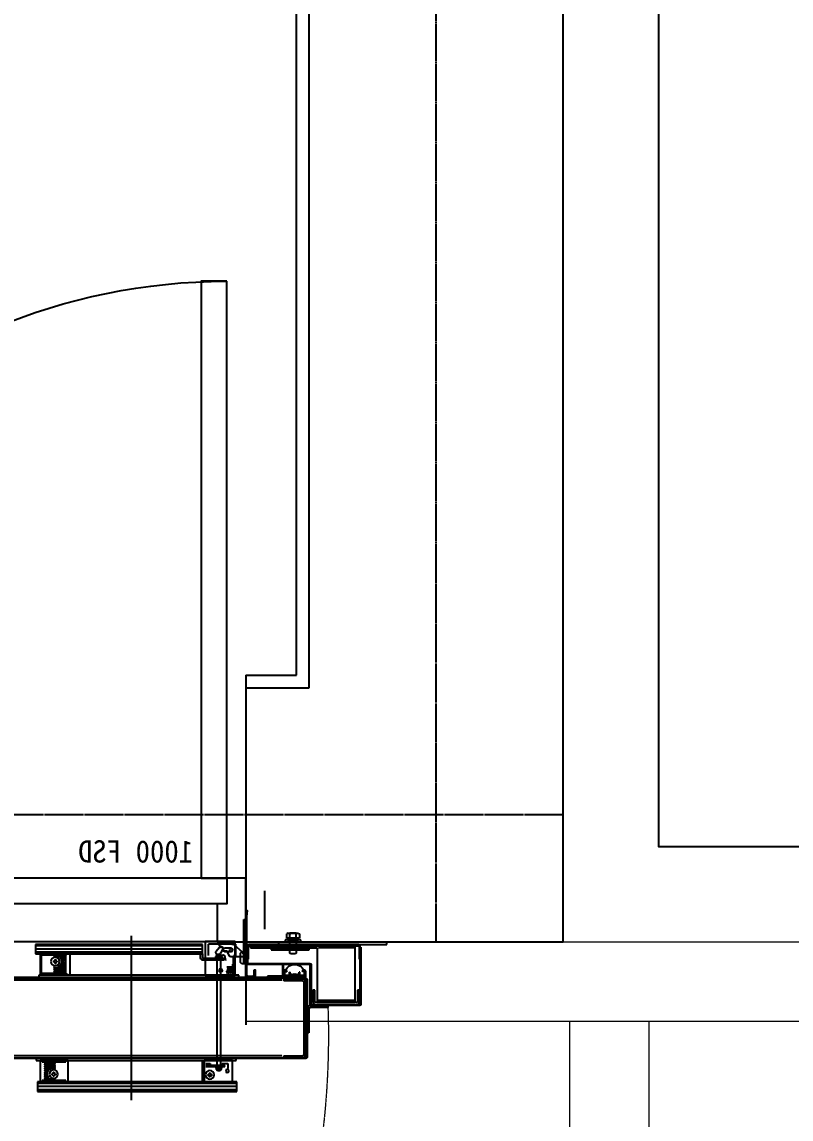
# Model space of a CAD drawing. Extents: x 152195838 to 160350639, y 364657247 to 370318102.
# Drawn here: x 157664535 to 157665746, y 365055813 to 365057540 of the extents above; entities that cross this region are included whole.
import ezdxf
from ezdxf.enums import TextEntityAlignment as Align

# ---------------------------------------------------------------- set-up
doc = ezdxf.new("R2010")
doc.units = 0
doc.header["$MEASUREMENT"] = 0
doc.linetypes.add('CEN', pattern=[63, 60, -1, 1, -1])
doc.linetypes.add('HID', pattern=[2.3, 1.5, -0.8])
doc.layers.get('0').update_dxf_attribs({"linetype": 'CONTINUOUS'})
doc.layers.add('!WORK', color=150, linetype='CONTINUOUS', plot=False)
for name, color, linetype in [('4A.TEC CEN 보조1', 14, 'CEN'), ('4A.TEC 마감선 2', 5, 'CONTINUOUS'), ('4A.TEC 벽체 1', 2, 'CONTINUOUS'), ('4A.TEC 벽체 3', 4, 'CONTINUOUS'), ('4A.TEC 벽체 4', 7, 'CONTINUOUS'), ('A-DOOR', 4, 'CONTINUOUS'), ('A-DOOR-C', 1, 'CONTINUOUS'), ('A-DOOR-FIN', 8, 'CONTINUOUS'), ('A-DOOR1', 4, 'CONTINUOUS'), ('A-DOOR2_CpON', 8, 'CONTINUOUS'), ('A-ETC', 5, 'CONTINUOUS'), ('door system-c', 9, 'CONTINUOUS')]:
    doc.layers.add(name, color=color, linetype=linetype)
doc.styles.add('돋움', font='')
doc.styles.get('돋움').set_extended_font_data('DotumChe')

# ---------------------------------------------------------------- blocks, each defined once
blk = doc.blocks.new('A$C4D7A5D56')
at = {"layer": '!WORK', "linetype": 'Continuous'}
for p, q in [((809.2, 1030), (1170.8, 1030)), ((809.2, 30), (1170.8, 30))]:
    blk.add_line(p, q, dxfattribs=at)
at = {"layer": 'A-DOOR'}
for points in [[(940, 1000), (980, 1000), (980, 985), (1040, 985), (1040, 1000), (1040, 1000), (1040, 1030), (940, 1030)], [(1040, 30), (940, 30), (940, 60), (980, 60), (980, 75), (1040, 75), (1040, 60), (1040, 60)]]:
    blk.add_lwpolyline(points, close=True, dxfattribs=at)
at = {"layer": 'A-DOOR-C'}
blk.add_arc((940, 60), 940, 90, 180, dxfattribs=at)
at = {"layer": 'A-DOOR-FIN'}
for p, q in [((940, 60), (940, 1000)), ((980, 75), (980, 985)), ((1040, 60), (1040, 1000)), ((1040, 75), (1040, 985))]:
    blk.add_line(p, q, dxfattribs=at)
at = {"layer": 'A-DOOR1'}
blk.add_lwpolyline([(0, 60), (0, 100), (940, 100), (940, 60)], close=True, dxfattribs=at)
at = {"layer": 'A-DOOR2_CpON', "linetype": 'Continuous'}
blk.add_line((940, 60), (940, 1000), dxfattribs=at)
at = {"layer": 'A-ETC'}
for p, q in [((1020, 1060), (960, 1060)), ((960, 1060), (960, 1030)), ((1020, 0), (960, 0))]:
    blk.add_line(p, q, dxfattribs=at)
at = {"layer": '!WORK', "style": '돋움'}
blk.add_text('1000 FSD', height=35, rotation=90, dxfattribs=at).set_placement((897.7, 112.9), align=Align.MIDDLE_LEFT)
blk = doc.blocks.new('XR-P-지상2층(평택)-010')
at = {"layer": 'door system-c'}
for points in [[(-123.853, 378.297), (-123.896, 378.787), (-123.971, 378.781), (-123.928, 378.291)], [(-123.928, 378.284), (-123.928, 373.687)], [(-123.853, 373.687), (-123.853, 378.284)], [(-124.528, 374.112), (-124.603, 374.112), (-124.603, 373.687)], [(-124.528, 373.687), (-124.528, 374.112)], [(-124.003, 373.612), (-124.453, 373.612)], [(-124.453, 373.537), (-124.003, 373.537)]]:
    blk.add_lwpolyline(points, dxfattribs=at)
for centre, major_axis, start_param, end_param in [((-124.003, 378.284), (0.15, 0), 0, 0.087266), ((-124.003, 378.284), (0.075, 0), 0, 0.087266), ((-124.453, 373.687), (0.15, 0), 3.141593, 4.712389), ((-124.453, 373.687), (0.075, 0), 3.141593, 4.712389), ((-124.003, 373.687), (0.075, 0), 4.712389, 6.283185), ((-124.003, 373.687), (0.15, 0), 4.712389, 6.283185)]:
    blk.add_ellipse(centre, major_axis=major_axis, ratio=1, start_param=start_param, end_param=end_param, dxfattribs=at)
blk = doc.blocks.new('XR-P-지상2층(평택)-C365A35F2')
at = {"layer": 'A-DOOR', "color": 8, "linetype": 'HID', "lineweight": 0, "ltscale": 0.5}
blk.add_arc((0, 0), 1277.5, 178.0487, 267.9141, dxfattribs=at)
blk = doc.blocks.new('XR-P-지상2층(평택)-C1A8A53BF')
at = {"layer": 'A-DOOR', "ltscale": 100}
for p, q in [((-998.5, 35.3), (-1001.5, 35.3)), ((-1001.5, 35.3), (-1001.5, -34.7)), ((-998.5, -34.7), (-998.5, 35.3)), ((-1053, 0), (-1223.8, 0)), ((-1223.8, -4.5), (-1223.8, 0)), ((-1088.5, 3.2), (-1063.5, 3.2)), ((-1088.5, 0), (-1088.5, 3.2)), ((-1063.5, 0), (-1088.5, 0)), ((-1083.5, 13.7), (-1086, 12.7)), ((-1086, 12.7), (-1086, 6.2)), ((-1083.5, 5.7), (-1086, 6.2)), ((-1085, 3.7), (-1085, 5.2)), ((-1084.5, 5.7), (-1067.5, 5.7)), ((-1067.5, 3.2), (-1084.5, 3.2)), ((-1068.5, 13.7), (-1083.5, 13.7)), ((-1083.5, 5.7), (-1068.5, 5.7)), ((-1081, 13.7), (-1071, 13.7)), ((-1081, 6.2), (-1081, 12.7)), ((-1071, 0), (-1081, 0)), ((-1081, 0), (-1081, -17.7)), ((-1076.9, 5.7), (-1076.2, 3.2)), ((-1075.8, 5.7), (-1075.1, 3.2)), ((-1071, 6.2), (-1071, 12.7)), ((-1071, -17.7), (-1071, 0)), ((-1068.5, 13.7), (-1066, 12.7)), ((-1068.5, 5.7), (-1066, 6.2)), ((-1067, 5.2), (-1067, 3.7)), ((-1066, 6.2), (-1066, 12.7)), ((-1063.5, 3.2), (-1063.5, 0)), ((-1053, 0), (-1053, -4.5)), ((-985, 0.5), (-937.5, 0.5)), ((-985, -52.5), (-985, 0.5)), ((-937.5, 0.5), (-937.5, -52.5)), ((-1053, -4.5), (-1223.8, -4.5)), ((-1181.5, -8.5), (-1183, -8.5)), ((-1183, -8.5), (-1183, -98.5)), ((-1181.5, -27.5), (-1181.5, -6.5)), ((-1181.5, -98.5), (-1181.5, -8.5)), ((-1179.9, -6.5), (-1179.9, -27.5)), ((-1179.5, -4.5), (-1006.5, -4.5)), ((-1006.5, -6.1), (-1179.5, -6.1)), ((-1174, -95.8), (-1174, -6.1)), ((-1174, -6.1), (-1009, -6.1)), ((-1172, -9.3), (-1116, -9.3)), ((-1009, -9.3), (-1114, -9.3)), ((-1114, -9.3), (-1114, -95.8)), ((-1101.5, -9.3), (-1041.5, -9.3)), ((-1101.5, -12.5), (-1101.5, -9.3)), ((-1041.5, -12.5), (-1101.5, -12.5)), ((-1041.5, -9.3), (-1041.5, -12.5)), ((-1003, -4.5), (-1028, -4.5)), ((-1009, -6.1), (-1009, -9.3)), ((-1006.1, -27.5), (-1006.1, -6.5)), ((-1004.5, -6.5), (-1004.5, -27.5)), ((-1003, -8.5), (-1004.5, -8.5)), ((-1004.5, -8.5), (-1004.5, -33.5)), ((-1003, -33.5), (-1003, -8.5)), ((-999.7, -21.6), (-994.1, -14.8)), ((-995.5, -15.7), (-998.5, -15.7)), ((-998.5, -15.7), (-998.5, -34.7)), ((-993.5, -17.7), (-995.5, -15.7)), ((-985.4, -6.1), (-994.1, -14.8)), ((-985.3, -3.8), (-985.3, -22.3)), ((-985.3, -3.8), (-943, -3.8)), ((-979.7, -3.8), (-961.9, -3.8)), ((-978.3, -10.2), (-968.3, -10.2)), ((-968.3, -15.3), (-978.3, -15.3)), ((-976.1, -22.4), (-972.4, -14.8)), ((-972.4, -14.8), (-967.3, -14.8)), ((-967.3, -14.8), (-965.4, -9.3)), ((-967.3, -14.8), (-967.3, -14.8)), ((-965.4, -10.5), (-965, -12.1)), ((-965, -12.1), (-961.6, -17.8)), ((-963.9, -7.9), (-961.9, -7.8)), ((-959.6, -9.7), (-955.1, -15.3)), ((-943, -21.7), (-943, -3.8)), ((-933.5, -4), (-670.5, -4)), ((-933.5, -19), (-933.5, -4)), ((-931.5, -6.5), (-672.5, -6.5)), ((-931.5, -11.5), (-672.5, -11.5)), ((-931.5, -16.5), (-672.5, -16.5)), ((-670.5, -4), (-670.5, -19)), ((-1179.9, -27.5), (-1181.5, -27.5)), ((-1005, -34), (-1102.5, -34)), ((-1081, -17.7), (-1080, -18.7)), ((-1080, -18.7), (-1072, -18.7)), ((-1072, -18.7), (-1071, -17.7)), ((-1004.5, -27.5), (-1006.1, -27.5)), ((-985.3, -23.2), (-999, -23.2)), ((-995.5, -34.7), (-993.5, -32.7)), ((-993.5, -32.7), (-993.5, -17.7)), ((-985.3, -22.3), (-982, -22.3)), ((-977.5, -23.2), (-985, -23.2)), ((-982.8, -44.7), (-982.8, -25.4)), ((-982.8, -25.4), (-982, -25.4)), ((-982, -39.8), (-982, -22.3)), ((-982, -25.4), (-982, -44.7)), ((-970.1, -29.9), (-968.6, -22.1)), ((-934.5, -26), (-967, -26)), ((-967, -26), (-967, -29)), ((-967, -29), (-934.5, -29)), ((-966.1, -20.9), (-964.4, -21.6)), ((-962.8, -22.6), (-963.6, -23.1)), ((-963.6, -23.1), (-963.6, -26)), ((-963.6, -26), (-959, -26)), ((-962.8, -21.9), (-962.8, -22.6)), ((-955.2, -22.6), (-962.8, -22.6)), ((-962.8, -22.6), (-962.8, -22.6)), ((-955.7, -21.4), (-962.3, -21.4)), ((-961, -19.4), (-961.5, -19.9)), ((-961.5, -19.9), (-961.5, -202.7)), ((-961.3, -23.1), (-961.3, -26)), ((-957, -19.4), (-961, -19.4)), ((-959, -26), (-954.4, -26)), ((-958.7, -24.1), (-955, -18.9)), ((-956.5, -29.9), (-958.4, -28)), ((-956.5, -19.9), (-957, -19.4)), ((-956.7, -23.1), (-956.7, -26)), ((-956.5, -202.7), (-956.5, -19.9)), ((-955.2, -22.6), (-955.2, -21.9)), ((-954.4, -23.1), (-955.2, -22.6)), ((-955.2, -22.6), (-955.2, -22.6)), ((-954.4, -26), (-954.4, -23.1)), ((-933.5, -19), (-933.5, -25)), ((-670.5, -19), (-933.5, -19)), ((-930.5, -25), (-930.5, -19)), ((-680, -19), (-724.5, -19)), ((-724.5, -19), (-724.5, -52.5)), ((-718, -49.5), (-718, -19)), ((-718, -19), (-677.5, -19)), ((-681, -19), (-718, -19)), ((-718, -19), (-718, -21)), ((-718, -21), (-681, -21)), ((-715.1, -25), (-708.3, -25.5)), ((-710.2, -25.4), (-715.1, -26.1)), ((-715.1, -28.1), (-709.9, -28.4)), ((-710.2, -28.4), (-715.1, -29.1)), ((-715.1, -31.1), (-710.2, -31.5)), ((-710.2, -31.5), (-715.1, -32.2)), ((-715.1, -34.2), (-709.5, -34.6)), ((-710.2, -34.5), (-715.1, -35.2)), ((-701, -21), (-715, -21)), ((-705, -23), (-715, -23)), ((-714.9, -23), (-706.3, -23.7)), ((-714.9, -26.1), (-709, -26.5)), ((-714.9, -29.1), (-710.1, -29.5)), ((-714.9, -32.2), (-710.1, -32.5)), ((-700.9, -23), (-705.8, -23.7)), ((-703.7, -30.3), (-704.5, -30.3)), ((-704.5, -30.3), (-704.5, -31.8)), ((-703.7, -31.8), (-704.5, -31.8)), ((-702.2, -28), (-702.2, -28.8)), ((-700.7, -28), (-702.2, -28)), ((-702.2, -33.3), (-702.2, -34)), ((-700.7, -34), (-702.2, -34)), ((-700.7, -28), (-700.7, -28.8)), ((-700.7, -33.3), (-700.7, -34)), ((-698.5, -30.3), (-699.2, -30.3)), ((-698.5, -31.8), (-699.2, -31.8)), ((-698.5, -30.3), (-698.5, -31.8)), ((-681, -21), (-681, -19)), ((-680, -52.5), (-680, -19)), ((-677.5, -19), (-677.5, -52)), ((-1104.5, -36), (-1104.5, -98.5)), ((-1103, -98.5), (-1103, -36)), ((-1102.5, -35.5), (-1005, -35.5)), ((-1096, -47.7), (-1096, -46.8)), ((-1095.7, -48), (-1096, -47.7)), ((-1095.7, -48), (-1096, -48.3)), ((-1096, -50.2), (-1096, -48.3)), ((-1095.7, -50.5), (-1096, -50.2)), ((-1095.7, -50.5), (-1096, -50.8)), ((-1096, -52.7), (-1096, -50.8)), ((-1094, -53), (-1094, -46.5)), ((-1094, -46.5), (-1091, -46.5)), ((-1086.5, -48), (-1085.5, -48)), ((-1086.5, -53), (-1086.5, -48)), ((-1085.5, -50), (-1085.5, -48)), ((-1085.5, -50), (-1084.7, -50)), ((-1079, -50.5), (-1078.9, -50.8)), ((-1078.9, -50.8), (-1078.1, -50.8)), ((-1078, -50.5), (-1078.1, -50.8)), ((-1071.5, -50), (-1072.3, -50)), ((-1070.5, -48), (-1071.5, -48)), ((-1071.5, -50), (-1071.5, -48)), ((-1070.5, -53), (-1070.5, -48)), ((-1063, -46.5), (-1066, -46.5)), ((-1063, -53), (-1063, -46.5)), ((-1061.3, -48), (-1061, -47.7)), ((-1061.3, -48), (-1061, -48.3)), ((-1061.3, -50.5), (-1061, -50.2)), ((-1061.3, -50.5), (-1061, -50.8)), ((-1061, -53), (-1061, -35.5)), ((-1061, -35.5), (-1059.5, -35.5)), ((-1061, -47.7), (-1061, -46.8)), ((-1061, -50.2), (-1061, -48.3)), ((-1061, -52.7), (-1061, -50.8)), ((-1059.5, -35.5), (-1059.5, -53)), ((-1001.5, -34.7), (-998.5, -34.7)), ((-998.5, -34.7), (-995.5, -34.7)), ((-982.8, -52.2), (-982.8, -46.6)), ((-982, -39.8), (-971.6, -39.8)), ((-982, -48.9), (-982, -41.7)), ((-982, -41.7), (-981.2, -49.1)), ((-982, -46.6), (-982, -52.2)), ((-981.9, -45.6), (-981.8, -45.6)), ((-981.8, -44.9), (-977, -44.9)), ((-977, -45.7), (-981.8, -45.7)), ((-981.7, -46.4), (-981.8, -46.4)), ((-981.6, -45.4), (-981.6, -35.4)), ((-981.6, -35.4), (-980.8, -35.4)), ((-981.2, -41.6), (-980.4, -49)), ((-980.8, -35.4), (-980.8, -45.4)), ((-980.6, -46.9), (-979.3, -41.9)), ((-980.4, -49.2), (-979, -43.9)), ((-979.3, -42.1), (-978.1, -49.4)), ((-978.5, -41.9), (-977.3, -49.3)), ((-977.7, -47.2), (-976.6, -42.1)), ((-977.3, -49.4), (-976.2, -44.1)), ((-977, -44.9), (-977, -45.7)), ((-976.6, -42.3), (-975, -49.5)), ((-975.8, -42.1), (-974.2, -49.4)), ((-974.7, -47.3), (-973.9, -42.2)), ((-974.2, -49.5), (-973.4, -44.2)), ((-973.9, -42.4), (-971.9, -49.5)), ((-973.1, -42.2), (-971.6, -47.7)), ((-971.7, -47.2), (-971.6, -46)), ((-963.9, -44.4), (-964.5, -44.4)), ((-964.5, -44.4), (-964.5, -45.6)), ((-963.9, -45.6), (-964.5, -45.6)), ((-962.7, -42.6), (-962.7, -43.2)), ((-961.5, -42.6), (-962.7, -42.6)), ((-962.7, -46.8), (-962.7, -47.4)), ((-961.5, -47.4), (-962.7, -47.4)), ((-961.5, -42.6), (-961.5, -43.2)), ((-961.5, -46.8), (-961.5, -47.4)), ((-959.7, -44.4), (-960.3, -44.4)), ((-959.7, -45.6), (-960.3, -45.6)), ((-959.7, -44.4), (-959.7, -45.6)), ((-683.5, -50.5), (-720.5, -50.5)), ((-720.5, -50.5), (-720.5, -52.5)), ((-680.5, -49.5), (-718, -49.5)), ((-716, -50.5), (-701.1, -50.5)), ((-715.1, -37.2), (-707, -37.8)), ((-710.2, -37.6), (-715.1, -38.3)), ((-715.1, -40.3), (-701.1, -41.3)), ((-710.2, -40.6), (-715.1, -41.3)), ((-715.1, -43.3), (-701.1, -44.4)), ((-710.2, -43.7), (-715.1, -44.4)), ((-715.1, -46.4), (-701.1, -47.4)), ((-710.2, -46.8), (-715.1, -47.5)), ((-715.1, -49.4), (-701.1, -50.5)), ((-714.9, -35.2), (-708.9, -35.7)), ((-714.9, -38.3), (-705, -39)), ((-714.9, -41.3), (-700.9, -42.4)), ((-714.9, -44.4), (-700.9, -45.4)), ((-714.9, -47.4), (-700.9, -48.5)), ((-705.3, -38.9), (-705.8, -39)), ((-700.9, -41.3), (-705.8, -42)), ((-700.9, -44.4), (-705.8, -45.1)), ((-700.9, -47.4), (-705.8, -48.1)), ((-683.5, -52.5), (-683.5, -50.5)), ((-680.5, -52), (-680.5, -49.5)), ((-1098, -59), (-1098, -182)), ((-1096.5, -182), (-1096.5, -59)), ((-1096.5, -63.5), (-1096.5, -177.5)), ((-1095.7, -53), (-1096, -52.7)), ((-1095.7, -53), (-1096, -53.3)), ((-1096, -55.5), (-1096, -53.3)), ((-1096, -55.5), (-1093, -55.5)), ((-1061.5, -57), (-1096, -57)), ((-1096, -58.5), (-1061.5, -58.5)), ((-97, -55.5), (-1095, -55.5)), ((-1095, -55.5), (-1095, -57)), ((-1095, -57), (-97, -57)), ((-1094, -53), (-1086.5, -53)), ((-1093.3, -177.5), (-1093.3, -63.5)), ((-1093, -55), (-1064, -55)), ((-1093, -55.5), (-1093, -55)), ((-1061.5, -58.5), (-1091.5, -58.5)), ((-1091.5, -61.7), (-1061.5, -61.7)), ((-1083, -52.3), (-1083, -52.5)), ((-1082.6, -52), (-1074.4, -52)), ((-1082.5, -53), (-1074.5, -53)), ((-1082, -53), (-1078.8, -53)), ((-1078.5, -53.3), (-1078.8, -53)), ((-1078.5, -53.3), (-1078.2, -53)), ((-1078.2, -53), (-1075, -53)), ((-1074, -52.3), (-1074, -52.5)), ((-1070.5, -53), (-1063, -53)), ((-1064, -55.5), (-1064, -55)), ((-1064, -55.5), (-1061, -55.5)), ((-1061.5, -58.5), (-1061.5, -57)), ((-1061.5, -61.7), (-1061.5, -58.5)), ((-1061.3, -53), (-1061, -52.7)), ((-1061.3, -53), (-1061, -53.3)), ((-1061, -55.5), (-1061, -53.3)), ((-1058.5, -54), (-1036, -54)), ((-1036, -55.5), (-1058.5, -55.5)), ((-1058.3, -60.2), (57.3, -60.2)), ((-1036, -54), (-1036, -55.5)), ((-990.5, -52.5), (-675.5, -52.5)), ((-990.5, -55.5), (-990.5, -52.5)), ((-675.5, -55.5), (-990.5, -55.5)), ((-937.5, -52.5), (-985, -52.5)), ((-982, -52.2), (-982.8, -52.2)), ((-724.5, -52.5), (-680, -52.5)), ((-720.5, -52.5), (-683.5, -52.5)), ((-677.5, -52), (-680.5, -52)), ((-675.5, -52.5), (-675.5, -55.5)), ((-1180.8, -94), (-1180.8, -76)), ((-1180.8, -76), (-1177.6, -76)), ((-1177.6, -76), (-1177.6, -94)), ((-1110.4, -76), (-1107.2, -76)), ((-1110.4, -94), (-1110.4, -76)), ((-1107.2, -76), (-1107.2, -94)), ((-1105, -99), (-1181, -99)), ((-1181, -100.5), (-1105, -100.5)), ((-1175.8, -95.8), (-1112.2, -95.8)), ((-1112.2, -99), (-1175.8, -99)), ((-1114, -95.8), (-1174, -95.8)), ((-1172, -92.6), (-1116, -92.6)), ((-1131, -100.5), (-1131, -103.5)), ((-1103, -100.5), (-1131, -100.5)), ((-1131, -103.5), (-1103, -103.5)), ((-1101, -105.5), (-1101, -143.5)), ((-1098, -143.5), (-1098, -105.5)), ((-1101, -143.5), (-1098, -143.5)), ((-502, -182.5), (-1096, -182.5)), ((-1096, -184), (-502, -184)), ((-1061.5, -179.3), (-1091.5, -179.3)), ((-1091.5, -182.5), (-1061.5, -182.5)), ((-1061.5, -182.5), (-1061.5, -179.3)), ((-1058.3, -179.3), (57.3, -179.3)), ((-986.5, -184), (-671.5, -184)), ((-986.5, -187), (-986.5, -184)), ((-671.5, -187), (-986.5, -187)), ((-980.5, -187), (-936, -187)), ((-980.5, -220.5), (-980.5, -187)), ((-936, -187), (-936, -220.5)), ((-933.5, -188.5), (-936, -188.5)), ((-933.5, -220.5), (-933.5, -188.5)), ((-722, -187), (-677.5, -187)), ((-722, -220.5), (-722, -187)), ((-718, -187), (-681, -187)), ((-718, -189), (-718, -187)), ((-681, -189), (-718, -189)), ((-701, -189), (-686.1, -189)), ((-700.1, -190.1), (-686.1, -189)), ((-681, -187), (-681, -189)), ((-677.5, -187), (-677.5, -220.5)), ((-671.5, -184), (-671.5, -187)), ((-964.5, -191.5), (-973.5, -191.5)), ((-973.5, -191.5), (-973.5, -199.7)), ((-968.5, -196.5), (-968.5, -194.5)), ((-968.5, -194.5), (-938.7, -194.5)), ((-938.7, -196.5), (-968.5, -196.5)), ((-964.5, -194.5), (-964.5, -191.5)), ((-945.5, -194.5), (-964.5, -194.5)), ((-963.6, -199.4), (-963.6, -196.5)), ((-963.6, -196.5), (-959, -196.5)), ((-962.8, -199.9), (-963.6, -199.4)), ((-955.2, -199.9), (-962.8, -199.9)), ((-962.8, -200.7), (-962.8, -199.9)), ((-962.8, -199.9), (-962.8, -199.9)), ((-955.7, -201.2), (-962.3, -201.2)), ((-961.5, -202.7), (-961, -203.2)), ((-961.3, -199.4), (-961.3, -196.5)), ((-961, -203.2), (-957, -203.2)), ((-959, -196.5), (-954.4, -196.5)), ((-957, -203.2), (-956.5, -202.7)), ((-956.7, -199.4), (-956.7, -196.5)), ((-954.4, -199.4), (-955.2, -199.9)), ((-955.2, -199.9), (-955.2, -199.9)), ((-955.2, -199.9), (-955.2, -200.7)), ((-954.4, -196.5), (-954.4, -199.4)), ((-944.2, -206.5), (-945.7, -206.5)), ((-945.7, -206.5), (-945.7, -207.3)), ((-938.7, -191.5), (-945.5, -191.5)), ((-945.5, -191.5), (-945.5, -194.5)), ((-944.2, -206.5), (-944.2, -207.3)), ((-695.2, -192.7), (-700.1, -192)), ((-700.1, -193.1), (-686.1, -192.1)), ((-695.2, -195.8), (-700.1, -195.1)), ((-700.1, -196.2), (-686.1, -195.1)), ((-695.2, -198.9), (-700.1, -198.2)), ((-700.1, -199.2), (-686.1, -198.2)), ((-699.9, -192.1), (-685.9, -191)), ((-699.9, -195.1), (-685.9, -194.1)), ((-699.9, -198.2), (-685.9, -197.1)), ((-699.7, -205.5), (-699.7, -206.3)), ((-698.2, -205.5), (-699.7, -205.5)), ((-698.2, -205.5), (-698.2, -206.3)), ((-694.8, -200.8), (-685.9, -200.2)), ((-693.4, -201.8), (-686.1, -201.2)), ((-691.7, -203.7), (-685.9, -203.2)), ((-691.1, -204.7), (-686.1, -204.3)), ((-685.9, -192.1), (-690.8, -191.4)), ((-685.9, -195.1), (-690.8, -194.4)), ((-685.9, -198.2), (-690.8, -197.5)), ((-685.9, -201.2), (-690.8, -200.5)), ((-685.9, -204.3), (-690.8, -203.6)), ((-690.5, -206.6), (-685.9, -206.3)), ((-685.9, -207.3), (-690.4, -206.7)), ((-987.5, -220.5), (-673.5, -220.5)), ((-987.5, -235.5), (-987.5, -220.5)), ((-985.5, -223), (-675.5, -223)), ((-936, -220.5), (-980.5, -220.5)), ((-948, -208.8), (-948, -210.3)), ((-947.2, -208.8), (-948, -208.8)), ((-947.2, -210.3), (-948, -210.3)), ((-945.7, -211.8), (-945.7, -212.5)), ((-944.2, -212.5), (-945.7, -212.5)), ((-944.2, -211.8), (-944.2, -212.5)), ((-942, -208.8), (-942.7, -208.8)), ((-942, -210.3), (-942.7, -210.3)), ((-942, -208.8), (-942, -210.3)), ((-677.5, -220.5), (-722, -220.5)), ((-718, -218.5), (-681, -218.5)), ((-718, -220.5), (-718, -218.5)), ((-681, -220.5), (-718, -220.5)), ((-701.2, -207.8), (-702, -207.8)), ((-702, -207.8), (-702, -209.3)), ((-701.2, -209.3), (-702, -209.3)), ((-686, -218.5), (-700, -218.5)), ((-699.7, -210.8), (-699.7, -211.5)), ((-698.2, -211.5), (-699.7, -211.5)), ((-698.2, -210.8), (-698.2, -211.5)), ((-696, -207.8), (-696.7, -207.8)), ((-696, -209.3), (-696.7, -209.3)), ((-696, -207.8), (-696, -209.3)), ((-686, -216.5), (-695.5, -216.5)), ((-694.7, -216.1), (-685.9, -215.4)), ((-692.1, -213.9), (-686.1, -213.4)), ((-691.4, -212.8), (-685.9, -212.4)), ((-685.9, -213.5), (-690.8, -212.8)), ((-685.9, -216.5), (-690.8, -215.8)), ((-690.5, -210.7), (-686.1, -210.4)), ((-690.3, -207.7), (-686.1, -207.3)), ((-690.3, -209.7), (-685.9, -209.3)), ((-685.9, -210.4), (-690.3, -209.8)), ((-681, -218.5), (-681, -220.5)), ((-673.5, -220.5), (-673.5, -235.5)), ((-673.5, -235.5), (-987.5, -235.5)), ((-985.5, -228), (-675.5, -228)), ((-985.5, -233), (-675.5, -233))]:
    blk.add_line(p, q, dxfattribs=at)
at = {"layer": 'A-DOOR', "color": 1, "ltscale": 100}
blk.add_line((-821.8, -249.2), (-821.8, 9.3), dxfattribs=at)
at = {"layer": 'A-DOOR', "ltscale": 100}
for centre, radius in [((-978.3, -12.8), 2.53), ((-701.5, -31), 6.75), ((-981.6, -48.9), 0.4), ((-962.1, -45), 2.85), ((-972.5, -203.5), 2.5), ((-945, -209.5), 6.75), ((-699, -208.5), 6.75)]:
    blk.add_circle(centre, radius, dxfattribs=at)
for centre, radius, start, end in [((-1084.5, 5.2), 0.5, 90, 180), ((-1084.5, 3.7), 0.5, 180, 270), ((-1067.5, 5.2), 0.5, 0, 90), ((-1067.5, 3.7), 0.5, 270, 0), ((-1179.5, -6.5), 2, 90, 180), ((-1179.5, -6.5), 0.4, 90, 180), ((-1006.5, -6.5), 2, 0, 90), ((-1006.5, -6.5), 0.4, 0, 90), ((-979.7, -11.8), 8, 133.8115, 135), ((-979.7, -11.8), 8, 90.0051, 131.246), ((-978.3, -12.8), 2.59, 90, 270), ((-968.3, -12.8), 2.59, 270, 90), ((-963.5, -9.9), 2, 124.347, 196.5169), ((-963.6, -9.8), 1.9, 98.6666, 164.683), ((-963.7, -9.6), 1.7, 105.1673, 124.347), ((-962.8, -12.8), 5, 86.8939, 105.1673), ((-962.7, -10.8), 3, 57.0666, 86.8939), ((-961.9, -5.8), 2, 270, 90), ((-964.2, -13.1), 5.75, 36.3654, 57.0666), ((-957.4, -17.1), 3, 324.4578, 38.9209), ((-1102.5, -36), 2, 90, 180), ((-1005, -33.5), 2, 270, 0), ((-1005, -33.5), 0.5, 270, 0), ((-999, -22.2), 1, 140.2422, 269.9999), ((-977.5, -21.7), 1.5, 269.9999, 333.6878), ((-966.8, -22.5), 1.8, 64.9234, 168.8333), ((-964, -19), 2.7, 261.3272, 24.8237), ((-962.3, -21.9), 0.5, 90, 180), ((-962.7, -24.8), 2.26, 51.1038, 91.8096), ((-959, -28.1), 5.58, 65.5673, 114.4327), ((-956.3, -25.8), 3, 144.4578, 224.6877), ((-955.3, -24.8), 2.26, 88.1904, 128.8962), ((-955.7, -21.9), 0.5, 0, 90), ((-934.5, -25), 1, 270, 0), ((-934.5, -25), 4, 270, 0), ((-715, -22), 1, 90, 271.7874), ((-715, -24), 1, 85.6882, 265.6882), ((-715, -27.1), 1, 85.6882, 265.6882), ((-715, -30.1), 1, 85.6882, 265.6882), ((-715, -33.2), 1, 85.6882, 265.6882), ((-703.7, -28.8), 1.5, 270, 0), ((-703.7, -33.3), 1.5, 0, 90), ((-701, -22), 1, 338.43, 90), ((-699.2, -28.8), 1.5, 180, 270), ((-699.2, -33.3), 1.5, 90, 180), ((-1102.5, -36), 0.5, 90, 180), ((-1093.2, -46.8), 2.75, 16.8109, 180), ((-1078.5, -51.1), 15.6, 353.0635, 186.9365), ((-1091, -46.1), 0.423, 270, 16.8109), ((-1084.3, -52.4), 1.25, 106.6424, 343.3576), ((-1084.9, -50.6), 0.624, 292.6069, 67.3931), ((-1078.5, -58), 7.5, 93.8226, 124.8499), ((-1078.5, -58), 7.5, 55.1501, 86.1774), ((-1072.6, -52.4), 1.25, 196.6424, 73.3576), ((-1072.1, -50.6), 0.624, 112.6069, 247.3931), ((-1063.7, -46.8), 2.75, 0, 163.1891), ((-1066, -46.1), 0.423, 163.1891, 270), ((-981.8, -44.7), 1, 180, 270), ((-981.8, -46.6), 1, 95, 180), ((-981.6, -41.7), 0.4, 6.1382, 186.1382), ((-981.8, -44.7), 0.2, 180, 270), ((-981.8, -46.6), 0.2, 95, 180), ((-981.8, -45.4), 0.2, 275, 0), ((-981.8, -45.4), 1, 275, 0), ((-980.8, -49), 0.4, 186.1382, 6.1382), ((-978.9, -42), 0.4, 9.3586, 189.3586), ((-977.7, -49.3), 0.4, 189.3586, 9.3586), ((-976.2, -42.2), 0.4, 12.579, 192.579), ((-974.6, -49.5), 0.4, 192.579, 12.579), ((-973.5, -42.3), 0.4, 15.7992, 195.7992), ((-971.5, -49.4), 0.4, 195.7992, 258.8397), ((-963.9, -43.2), 1.2, 270, 0), ((-963.9, -46.8), 1.2, 0, 90), ((-960.3, -43.2), 1.2, 180, 270), ((-960.3, -46.8), 1.2, 90, 180), ((-715, -36.2), 1, 85.6882, 265.6882), ((-715, -39.3), 1, 85.6882, 265.6882), ((-715, -42.3), 1, 85.6882, 265.6882), ((-715, -45.4), 1, 85.6882, 265.6882), ((-715, -48.4), 1, 85.6882, 265.6882), ((-715, -50.4), 1, 356.8153, 183.1847), ((-701, -40.3), 1, 265.6882, 42.2025), ((-701, -43.4), 1, 265.6882, 85.6882), ((-701, -46.4), 1, 265.6882, 85.6882), ((-701, -49.5), 1, 265.6882, 85.6882), ((-1096, -59), 2, 90, 180), ((-1096, -59), 0.5, 90, 180), ((-1091.5, -63.5), 5, 90, 180), ((-1091.5, -63.5), 1.8, 90, 180), ((-1082.6, -52.9), 0.598, 351.8443, 159.7173), ((-1082.5, -52.3), 0.5, 124.8499, 180), ((-1082.5, -52.5), 0.5, 180, 270), ((-1074.4, -52.9), 0.598, 20.2827, 188.1557), ((-1074.5, -52.5), 0.5, 270, 0), ((-1074.5, -52.3), 0.5, 0, 55.1501), ((-1058.5, -53), 2.5, 180, 270), ((-1058.5, -53), 1, 180, 270), ((-1181, -98.5), 2, 180, 270), ((-1181, -98.5), 0.5, 180, 270), ((-1175.8, -94), 5, 180, 270), ((-1175.8, -94), 1.8, 180, 270), ((-1112.2, -94), 5, 270, 0), ((-1112.2, -94), 1.8, 270, 0), ((-1105, -98.5), 2, 270, 0), ((-1105, -98.5), 0.5, 270, 0), ((-1103, -105.5), 5, 0, 90), ((-1103, -105.5), 2, 0, 90), ((-1096, -182), 2, 180, 270), ((-1091.5, -177.5), 5, 180, 270), ((-1096, -182), 0.5, 180, 270), ((-1091.5, -177.5), 1.8, 180, 270), ((-700, -189.1), 1, 176.8153, 3.1847), ((-686, -190), 1, 274.3118, 94.3118), ((-962.7, -197.7), 2.26, 268.1904, 308.8962), ((-962.3, -200.7), 0.5, 180, 270), ((-959, -194.4), 5.58, 245.5673, 294.4327), ((-955.3, -197.7), 2.26, 231.1038, 271.8096), ((-955.7, -200.7), 0.5, 270, 0), ((-947.2, -207.3), 1.5, 270, 0), ((-942.7, -207.3), 1.5, 180, 270), ((-701.2, -206.3), 1.5, 270, 0), ((-700, -191.1), 1, 94.3118, 274.3118), ((-700, -194.1), 1, 94.3118, 274.3118), ((-700, -197.2), 1, 94.3118, 274.3118), ((-700, -200.2), 1, 94.3118, 165.6497), ((-696.7, -206.3), 1.5, 180, 270), ((-686, -193.1), 1, 274.3118, 94.3118), ((-686, -196.1), 1, 274.3118, 94.3118), ((-686, -199.2), 1, 274.3118, 94.3118), ((-686, -202.2), 1, 274.3118, 94.3118), ((-686, -205.3), 1, 274.3118, 94.3118), ((-947.2, -211.8), 1.5, 0, 90), ((-942.7, -211.8), 1.5, 90, 180), ((-701.2, -210.8), 1.5, 0, 90), ((-700, -217.5), 1, 152.8387, 270), ((-696.7, -210.8), 1.5, 90, 180), ((-686, -208.3), 1, 274.3118, 94.3118), ((-686, -211.4), 1, 274.3118, 94.3118), ((-686, -214.4), 1, 274.3118, 94.3118), ((-686, -217.5), 1, 270, 90)]:
    blk.add_arc(centre, radius, start, end, dxfattribs=at)
for centre, major_axis, start_param, end_param in [((-1083.7, 9.6), (0, 4.14), 5.571729, 6.233629), ((-1083, 9.7), (0, 3.99), 3.01416, 3.663816), ((-1076, 0.7), (0, 13), 5.888394, 6.677976), ((-1076, 31), (0, 25.3), 2.942255, 3.34093), ((-1068.3, 9.6), (0, 4.14), 0.049556, 0.711457), ((-1069, 9.7), (0, 3.99), 2.619369, 3.269025)]:
    blk.add_ellipse(centre, major_axis=major_axis, ratio=1, start_param=start_param, end_param=end_param, dxfattribs=at)
at = {"ltscale": 100}
blk.add_blockref('XR-P-지상2층(평택)-C365A35F2', (145.8, -147), dxfattribs=at)
at = {"layer": 'A-DOOR', "ltscale": 100, "xscale": 20, "yscale": 20, "zscale": 20}
blk.add_blockref('XR-P-지상2층(평택)-010', (1475.6, -7526.2), dxfattribs=at)

msp = doc.modelspace()

# ---------------------------------------------------------------- linework, layer by layer
at = {"layer": '4A.TEC CEN 보조1'}
for p, q in [((157665187.0046, 365056091.8958), (157665187.0046, 365059631.8958)), ((157665387.0046, 365056291.8958), (157659347.0046, 365056291.8958))]:
    msp.add_line(p, q, dxfattribs=at)
at = {"layer": '4A.TEC 마감선 2'}
for p, q in [((157664967.0046, 365056511.8958), (157664967.0046, 365059211.8958)), ((157664887.0046, 365056511.8958), (157664887.0046, 365056491.8958)), ((157664887.0046, 365056511.8958), (157664967.0046, 365056511.8958))]:
    msp.add_line(p, q, dxfattribs=at)
at = {"layer": '4A.TEC 벽체 1'}
for p, q in [((157665387.0046, 365056091.8958), (157665387.0046, 365059631.8958)), ((157664987.0046, 365056491.8958), (157664987.0046, 365059231.8958)), ((157664887.0046, 365056491.8958), (157664887.0046, 365056091.8958)), ((157664887.0046, 365056491.8958), (157664987.0046, 365056491.8958)), ((157664887.0046, 365056091.8958), (157665387.0046, 365056091.8958))]:
    msp.add_line(p, q, dxfattribs=at)
at = {"layer": '4A.TEC 벽체 3', "flags": 128}
msp.add_lwpolyline([(157659197.0046, 365056241.8958), (157659197.0046, 365059531.8958), (157658447.0046, 365059531.8958), (157658447.0046, 365060531.8958), (157659447.0046, 365060531.8958), (157659447.0046, 365059781.8958), (157665537.0046, 365059781.8958), (157665537.0046, 365056241.8958), (157669347.0046, 365056241.8958)], dxfattribs=at)
at = {"layer": '4A.TEC 벽체 4', "color": 251, "lineweight": 0, "ltscale": 15}
for p, q in [((157664887.0046, 365056091.8958), (157664887.0046, 365055966.8958)), ((157665397.0046, 365055966.8958), (157665397.0046, 365049681.8958)), ((157665522.0046, 365055966.8958), (157665522.0046, 365049681.8958))]:
    msp.add_line(p, q, dxfattribs=at)
for points in [[(157665387.0046, 365056091.8958), (157669347.0046, 365056091.8958)], [(157664887.0046, 365055966.8958), (157669347.0046, 365055966.8958)]]:
    msp.add_lwpolyline(points, dxfattribs=at)

# ---------------------------------------------------------------- block references
at = {"layer": '4A.TEC 벽체 1', "xscale": -1, "rotation": 89.99999999999999}
msp.add_blockref('A$C4D7A5D56', (157664917.0041, 365057131.8973), dxfattribs=at)
at = {"layer": 'A-DOOR', "ltscale": 100, "xscale": -1, "rotation": 359.9999999999998}
msp.add_blockref('XR-P-지상2층(평택)-C1A8A53BF', (157663885.5046, 365056091.8958), dxfattribs=at)

doc.saveas('drawing.dxf')
